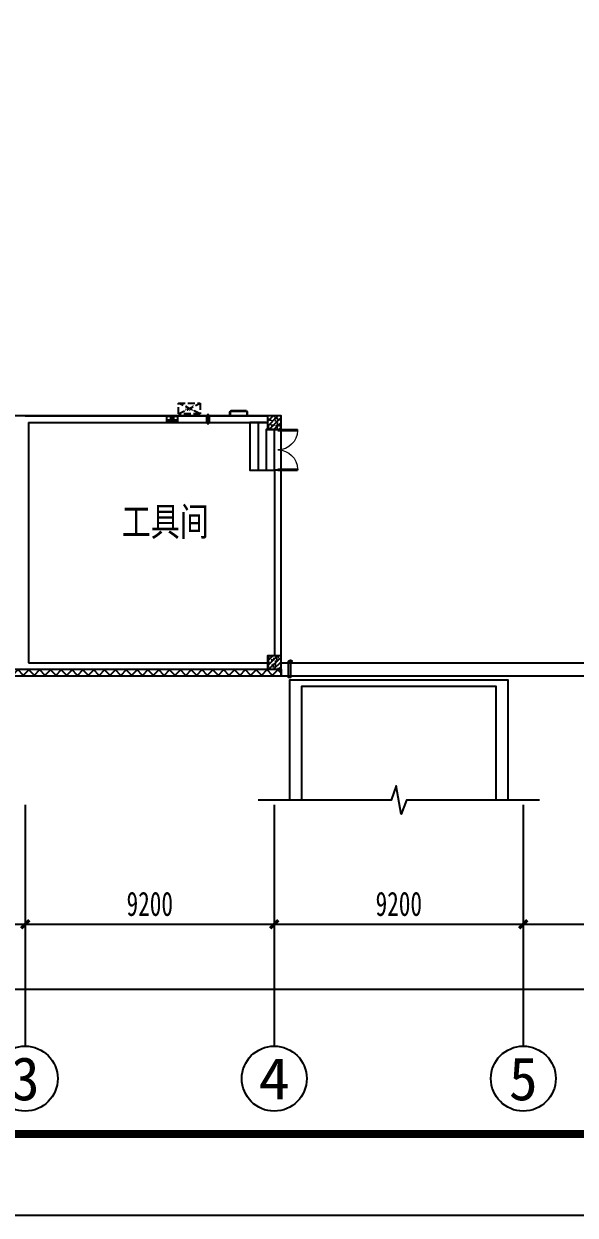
# Model space of a CAD drawing. Header units: millimetres. Extents: x -633009578 to 5705885, y -633235091 to 2571734.
# Drawn here: x 3053422 to 3073793, y 1630764 to 1674739 of the extents above; entities that cross this region are included whole.
import ezdxf
from ezdxf.enums import TextEntityAlignment as Align

# ---------------------------------------------------------------- set-up
doc = ezdxf.new("R2010")
doc.units = ezdxf.units.MM
doc.header["$LTSCALE"] = 1000
doc.header["$MEASUREMENT"] = 0
doc.linetypes.add('DASH', pattern=[0.35, 0.25, -0.1])
doc.layers.get('0').update_dxf_attribs({"color": 9})
for name, color, linetype in [('3T_WOOD', 21, 'Continuous'), ('A-COLUM(柱)', 255, 'Continuous'), ('A-DOOR(门）', 4, 'Continuous'), ('A-EQPM(设备)', 15, 'Continuous'), ('A-F-AREA(计算)', 5, 'Continuous'), ('A-HATH(填充)', 8, 'Continuous'), ('A-LM-QPM(设备)', 8, 'Continuous'), ('A-ROOF(屋顶)', 11, 'Continuous'), ('A-ST(雨水管)', 161, 'Continuous'), ('A-STAR(楼梯)', 51, 'Continuous'), ('A-TEXT(房间)', 243, 'Continuous'), ('A-WALL(墙)', 255, 'Continuous'), ('AXIS_TEXT', 7, 'Continuous'), ('C-AXIS(轴号)', 3, 'Continuous'), ('DIM_SYMB', 3, 'Continuous'), ('DUCT-排烟管设备', 7, 'Continuous'), ('WALL', 9, 'Continuous'), ('设备-箱柜', 3, 'Continuous'), ('院图签、封面151013$0$PUB_TITLE', 153, 'Continuous'), ('院图签、封面151013$0$图签文字', 4, 'Continuous')]:
    doc.layers.add(name, color=color, linetype=linetype)
doc.styles.add('_TCH', font='simhei.ttf', dxfattribs={"width": 0.75, "bigfont": 'hztxt.shx'})
doc.styles.add('_TCH_AXIS', font='simhei.ttf', dxfattribs={"bigfont": 'GBCBIG'})
doc.styles.add('_TCH_DIM', font='simhei.ttf', dxfattribs={"width": 0.8, "bigfont": 'hztxt.shx'})
doc.styles.add('_TCH_DIM_T3', font='simhei.ttf', dxfattribs={"width": 0.707, "bigfont": 'GBCBIG'})
doc.styles.add('COMPLEX', font='simhei.ttf')
doc.styles.add('院图签、封面151013$0$-宋体', font='simhei.ttf', dxfattribs={"width": 0.8})
doc.dimstyles.new('_TCH_ARCH&&300', dxfattribs={"dimtxt": 892.5, "dimasz": 300, "dimexe": 750, "dimexo": 900, "dimgap": 300, "dimtad": 1, "dimdec": 0, "dimzin": 0, "dimdsep": 46, "dimtxsty": '_TCH_DIM_T3', "dimblk": 'ARCHTICK', "dimcen": 0.09, "dimclrt": 7, "dimazin": 2, "dimtfac": 1, "dimtdec": 0, "dimtix": 1, "dimtmove": 2, "dimatfit": 3, "dimfxl": 1, "dimtolj": 1, "dimtzin": 0, "dimarcsym": 0})

# ---------------------------------------------------------------- blocks, each defined once
blk = doc.blocks.new('31231')
at = {"layer": 'A-EQPM(设备)', "linetype": 'DASH', "ltscale": 500}
blk.add_lwpolyline([(46923.81837394973, 1033154.040788963), (47003.81837394973, 1033154.040788963), (47003.81837394973, 1032854.040788963), (46923.81837394973, 1032854.040788963)], close=True, dxfattribs=at)
blk.add_lwpolyline([(46963.81837394973, 1033204.040788963), (46963.81837394973, 1032804.040788963)], dxfattribs=at)
blk = doc.blocks.new('1fdasdas')
at = {"layer": 'A-EQPM(设备)', "linetype": 'DASH'}
for p, q in [((800.000240216963, -0.0003133723512291908), (0.0002401703968644142, 399.9996865927242)), ((0.0002401703968644142, -0.0003133723512291908), (800.000240216963, 399.9996865927242))]:
    blk.add_line(p, q, dxfattribs=at)
blk.add_lwpolyline([(0.0002401703968644142, 399.9996865927242), (800.000240216963, 399.9996865927242), (800.000240216963, -0.0003133723512291908), (0.0002401703968644142, -0.0003133723512291908)], close=True, dxfattribs=at)
at = {"layer": 'A-EQPM(设备)', "style": '_TCH_DIM', "width": 0.7058823529411765}
blk.add_text('A.C', height=204, dxfattribs=at).set_placement((239.6609672275372, 108.2505295248702))
blk = doc.blocks.new('$轴流风机$00000011')
for p, q in [((-500, 500, 1e-08), (-500, -500, 1e-08)), ((500, 500, 1e-08), (-500, 500, 1e-08)), ((-339.4800092864898, 134.6796910074772, 1e-08), (-339.4800092864898, -134.6796910074772, 1e-08)), ((87.95522044965765, 134.6796910074772, 1e-08), (-339.4800092864898, 134.6796910074772, 1e-08)), ((87.95522044965765, -134.6796910074772, 1e-08), (87.95522044965765, 134.6796910074772, 1e-08)), ((87.95522044965765, 0, 1e-08), (288.4946038684575, 0, 1e-08)), ((500, -500, 1e-08), (500, 500, 1e-08)), ((-500, -500, 1e-08), (500, -500, 1e-08)), ((-339.4800092864898, -134.6796910074772, 1e-08), (87.95522044965765, -134.6796910074772, 1e-08))]:
    blk.add_line(p, q)
for centre, radius, start, end in [((633.07206670288, 238.2729985965852, 1e-08), 465.0358888982827, 168.1126115914812, 180), ((633.07206670288, 238.2729985965852, 1e-08), 465.0358888974643, 180, 191.8873884085187), ((462.4428888200782, 274.1909822780144, 1e-08), 290.6672624295167, 153.0603398671826, 168.1126115914812), ((462.4428888200782, 202.3550149151561, 1e-08), 290.6672624290152, 191.8873884085187, 206.9396601328174), ((355.1290658579092, 328.7278263123881, 1e-08), 170.2906702038428, 129.1821255884627, 153.0603398671826), ((355.1290658579092, 147.8181708826014, 1e-08), 170.2906702042031, 206.9396601328174, 230.8178744115374), ((288.4946038684575, 410.4818086252635, 1e-08), 64.8209345055534, 90, 129.1821255884627), ((288.4946038684575, 66.06418856972596, 1e-08), 64.82093450569862, 230.8178744115374, 270), ((288.4946038684575, 410.4818086252635, 1e-08), 64.82093450552276, 50.81787441153735, 90), ((288.4946038684575, 66.06418856972596, 1e-08), 64.82093450561933, 270, 309.1821255884627), ((221.8601418790058, 328.7278263123881, 1e-08), 170.2906702037323, 26.93966013281736, 50.81787441153735), ((221.8601418790058, 147.8181708826014, 1e-08), 170.2906702039885, 309.1821255884627, 333.0603398671827), ((114.5463189241127, 274.1909822780144, 1e-08), 290.6672624295164, 11.88738840851878, 26.93966013281736), ((114.5463189241127, 202.3550149151561, 1e-08), 290.6672624293529, 333.0603398671827, 348.1126115914813), ((-56.08285895868903, 238.2729985965852, 1e-08), 465.0358888982828, 0, 11.88738840851878), ((-56.08285895868903, 238.2729985965852, 1e-08), 465.035888898019, 348.1126115914813, 0), ((633.07206670288, -238.2729985965852, 1e-08), 465.0358888974643, 168.1126115914812, 180), ((633.07206670288, -238.2729985965852, 1e-08), 465.0358888982922, 180, 191.8873884085187), ((462.4428888200782, -202.3550149151561, 1e-08), 290.6672624290063, 153.0603398671826, 168.1126115914812), ((462.4428888200782, -274.1909822780144, 1e-08), 290.6672624295167, 191.8873884085187, 206.9396601328174), ((355.1290658579092, -147.8181708826014, 1e-08), 170.2906702042102, 129.1821255884627, 153.0603398671826), ((355.1290658579092, -328.7278263123881, 1e-08), 170.2906702038428, 206.9396601328174, 230.8178744115374), ((288.4946038684575, -66.06418856972596, 1e-08), 64.82093450570038, 90, 129.1821255884627), ((288.4946038684575, -410.4818086252635, 1e-08), 64.82093450555568, 230.8178744115374, 270), ((288.4946038684575, -66.06418856972596, 1e-08), 64.82093450561933, 50.81787441153735, 90), ((288.4946038684575, -410.4818086252635, 1e-08), 64.82093450552276, 270, 309.1821255884627), ((221.8601418790058, -147.8181708826014, 1e-08), 170.290670203996, 26.93966013281736, 50.81787441153735), ((221.8601418790058, -328.7278263123881, 1e-08), 170.2906702037334, 309.1821255884627, 333.0603398671827), ((114.5463189241127, -202.3550149151561, 1e-08), 290.6672624293437, 11.88738840851878, 26.93966013281736), ((114.5463189241127, -274.1909822780144, 1e-08), 290.6672624295169, 333.0603398671827, 348.1126115914813), ((-56.08285895868903, -238.2729985965852, 1e-08), 465.035888898019, 0, 11.88738840851878), ((-56.08285895868903, -238.2729985965852, 1e-08), 465.0358888982919, 348.1126115914813, 0)]:
    blk.add_arc(centre, radius, start, end)
for p in [(-500, 0, 1e-08), (500, 0, 1e-08)]:
    blk.add_point(p)
blk = doc.blocks.new('$DorLib2D$00000002')
for p, q in [((-0.5, -5.684341886080802e-17), (-0.5000000000000007, 0.4875)), ((-0.4750000000000007, 0.4875), (-0.5000000000000007, 0.4875)), ((-0.475, -2.842170943040401e-17), (-0.4750000000000007, 0.4875)), ((0.475, -2.842170943040401e-17), (0.4750000000000007, 0.4875)), ((0.4750000000000007, 0.4875), (0.5000000000000007, 0.4875)), ((0.5, -5.684341886080802e-17), (0.5000000000000007, 0.4875)), ((-0.5, -5.684341886080802e-17), (-0.475, -2.842170943040401e-17)), ((0.5, -5.684341886080802e-17), (0.475, -2.842170943040401e-17))]:
    blk.add_line(p, q)
at = {"lineweight": 13}
for centre, start, end in [((-0.4875, -4.263256414560601e-17), 0, 88.53071641864632), ((0.4875, -4.263256414560601e-17), 91.4692835813537, 180)]:
    blk.add_arc(centre, 0.4875, start, end, dxfattribs=at)
blk = doc.blocks.new('_ArchTick')
at = {"color": 0, "linetype": 'ByBlock', "const_width": 0.4}
blk.add_lwpolyline([(-0.5, -0.5), (0.5, 0.5)], dxfattribs=at)
blk = doc.blocks.new('*D419')
at = {"layer": 'C-AXIS(轴号)', "color": 0, "lineweight": -2, "transparency": 16777216}
for p, q in [((-123599.9960723259, -6400.000000062049), (-123599.9960723259, -10659.81930979493)), ((-113899.9960723259, -6400.000000062049), (-113899.9960723259, -10659.81930979493)), ((-123599.9960723259, -9909.819309794926), (-113899.9960723259, -9909.819309794926))]:
    blk.add_line(p, q, dxfattribs=at)
at = {"layer": 'Defpoints', "color": 0, "transparency": 16777216}
for p in [(-123599.9960723259, -5500.000000062049), (-113899.9960723259, -5500.000000062049), (-113899.9960723259, -9909.819309794926)]:
    blk.add_point(p, dxfattribs=at)
at = {"layer": 'C-AXIS(轴号)', "color": 0, "linetype": 'ByBlock', "lineweight": -2, "transparency": 16777216, "xscale": 300, "yscale": 300, "zscale": 300, "rotation": 180}
blk.add_blockref('_ArchTick', (-123599.9960723259, -9909.819309794926), dxfattribs=at)
at = {"layer": 'C-AXIS(轴号)', "color": 0, "linetype": 'ByBlock', "lineweight": -2, "transparency": 16777216, "xscale": 300, "yscale": 300, "zscale": 300}
blk.add_blockref('_ArchTick', (-113899.9960723259, -9909.819309794926), dxfattribs=at)
at = {"layer": 'C-AXIS(轴号)', "color": 7, "transparency": 16777216, "insert": (-118749.9960723259, -9163.569309794926), "char_height": 892.5, "attachment_point": 5, "style": '_TCH_DIM_T3'}
blk.add_mtext('\\A1;9700', dxfattribs=at)
blk = doc.blocks.new('*D420')
at = {"layer": 'C-AXIS(轴号)', "color": 0, "lineweight": -2, "transparency": 16777216}
for p, q in [((-113899.9960723259, -6400.000000062049), (-113899.9960723259, -10659.81930979493)), ((-104699.9960723259, -6400.000000062049), (-104699.9960723259, -10659.81930979493)), ((-113899.9960723259, -9909.819309794926), (-104699.9960723259, -9909.819309794926))]:
    blk.add_line(p, q, dxfattribs=at)
at = {"layer": 'Defpoints', "color": 0, "transparency": 16777216}
for p in [(-113899.9960723259, -5500.000000062049), (-104699.9960723259, -5500.000000062049), (-104699.9960723259, -9909.819309794926)]:
    blk.add_point(p, dxfattribs=at)
at = {"layer": 'C-AXIS(轴号)', "color": 0, "linetype": 'ByBlock', "lineweight": -2, "transparency": 16777216, "xscale": 300, "yscale": 300, "zscale": 300, "rotation": 180}
blk.add_blockref('_ArchTick', (-113899.9960723259, -9909.819309794926), dxfattribs=at)
at = {"layer": 'C-AXIS(轴号)', "color": 0, "linetype": 'ByBlock', "lineweight": -2, "transparency": 16777216, "xscale": 300, "yscale": 300, "zscale": 300}
blk.add_blockref('_ArchTick', (-104699.9960723259, -9909.819309794926), dxfattribs=at)
at = {"layer": 'C-AXIS(轴号)', "color": 7, "transparency": 16777216, "insert": (-109299.9960723259, -9163.569309794926), "char_height": 892.5, "attachment_point": 5, "style": '_TCH_DIM_T3'}
blk.add_mtext('\\A1;9200', dxfattribs=at)
blk = doc.blocks.new('*D421')
at = {"layer": 'C-AXIS(轴号)', "color": 0, "lineweight": -2, "transparency": 16777216}
for p, q in [((-104699.9960723259, -6400.000000062049), (-104699.9960723259, -10659.81930979493)), ((-95499.99607232586, -6400.000000062049), (-95499.99607232586, -10659.81930979493)), ((-104699.9960723259, -9909.819309794926), (-95499.99607232586, -9909.819309794926))]:
    blk.add_line(p, q, dxfattribs=at)
at = {"layer": 'Defpoints', "color": 0, "transparency": 16777216}
for p in [(-104699.9960723259, -5500.000000062049), (-95499.99607232586, -5500.000000062049), (-95499.99607232586, -9909.819309794926)]:
    blk.add_point(p, dxfattribs=at)
at = {"layer": 'C-AXIS(轴号)', "color": 0, "linetype": 'ByBlock', "lineweight": -2, "transparency": 16777216, "xscale": 300, "yscale": 300, "zscale": 300, "rotation": 180}
blk.add_blockref('_ArchTick', (-104699.9960723259, -9909.819309794926), dxfattribs=at)
at = {"layer": 'C-AXIS(轴号)', "color": 0, "linetype": 'ByBlock', "lineweight": -2, "transparency": 16777216, "xscale": 300, "yscale": 300, "zscale": 300}
blk.add_blockref('_ArchTick', (-95499.99607232586, -9909.819309794926), dxfattribs=at)
at = {"layer": 'C-AXIS(轴号)', "color": 7, "transparency": 16777216, "insert": (-100099.9960723259, -9163.569309794926), "char_height": 892.5, "attachment_point": 5, "style": '_TCH_DIM_T3'}
blk.add_mtext('\\A1;9200', dxfattribs=at)
blk = doc.blocks.new('*D422')
at = {"layer": 'C-AXIS(轴号)', "color": 0, "lineweight": -2, "transparency": 16777216}
for p, q in [((-95499.99607232586, -6400.000000062049), (-95499.99607232586, -10659.81930979493)), ((-86299.99607232586, -6400.000000062049), (-86299.99607232586, -10659.81930979493)), ((-95499.99607232586, -9909.819309794926), (-86299.99607232586, -9909.819309794926))]:
    blk.add_line(p, q, dxfattribs=at)
at = {"layer": 'Defpoints', "color": 0, "transparency": 16777216}
for p in [(-95499.99607232586, -5500.000000062049), (-86299.99607232586, -5500.000000062049), (-86299.99607232586, -9909.819309794926)]:
    blk.add_point(p, dxfattribs=at)
at = {"layer": 'C-AXIS(轴号)', "color": 0, "linetype": 'ByBlock', "lineweight": -2, "transparency": 16777216, "xscale": 300, "yscale": 300, "zscale": 300, "rotation": 180}
blk.add_blockref('_ArchTick', (-95499.99607232586, -9909.819309794926), dxfattribs=at)
at = {"layer": 'C-AXIS(轴号)', "color": 0, "linetype": 'ByBlock', "lineweight": -2, "transparency": 16777216, "xscale": 300, "yscale": 300, "zscale": 300}
blk.add_blockref('_ArchTick', (-86299.99607232586, -9909.819309794926), dxfattribs=at)
at = {"layer": 'C-AXIS(轴号)', "color": 7, "transparency": 16777216, "insert": (-90899.99607232586, -9163.569309794926), "char_height": 892.5, "attachment_point": 5, "style": '_TCH_DIM_T3'}
blk.add_mtext('\\A1;9200', dxfattribs=at)
blk = doc.blocks.new('*D434')
at = {"layer": 'C-AXIS(轴号)', "color": 0, "lineweight": -2, "transparency": 16777216}
for p, q in [((-133539.9960721903, -6400.000000062049), (-133539.9960721903, -13059.81930979493)), ((739.9990557972342, -6400.000000062049), (739.9990557972342, -13059.81930979493)), ((-133539.9960721903, -12309.81930979493), (739.9990557972342, -12309.81930979493))]:
    blk.add_line(p, q, dxfattribs=at)
at = {"layer": 'Defpoints', "color": 0, "transparency": 16777216}
for p in [(-133539.9960721903, -5500.000000062049), (739.9990557972342, -5500.000000062049), (739.9990557972342, -12309.81930979493)]:
    blk.add_point(p, dxfattribs=at)
at = {"layer": 'C-AXIS(轴号)', "color": 0, "linetype": 'ByBlock', "lineweight": -2, "transparency": 16777216, "xscale": 300, "yscale": 300, "zscale": 300, "rotation": 180}
blk.add_blockref('_ArchTick', (-133539.9960721903, -12309.81930979493), dxfattribs=at)
at = {"layer": 'C-AXIS(轴号)', "color": 0, "linetype": 'ByBlock', "lineweight": -2, "transparency": 16777216, "xscale": 300, "yscale": 300, "zscale": 300}
blk.add_blockref('_ArchTick', (739.9990557972342, -12309.81930979493), dxfattribs=at)
at = {"layer": 'C-AXIS(轴号)', "color": 7, "transparency": 16777216, "insert": (-66399.99850819656, -11563.56930979493), "char_height": 892.5, "attachment_point": 5, "style": '_TCH_DIM_T3'}
blk.add_mtext('\\A1;134280', dxfattribs=at)
blk = doc.blocks.new('_AXISO')
blk.add_circle((0, 0), 0.5)
at = {"layer": 'AXIS_TEXT', "style": 'COMPLEX', "width": 1.041666666666667}
blk.add_attdef('A', text='', height=0.56, dxfattribs=at).set_placement((-0.25, -0.28), (0.25, -0.28), align=Align.FIT)
blk = doc.blocks.new('_FZH')
h = blk.add_hatch()
h.set_pattern_fill('钢筋混凝土', color=256, scale=0.1, style=0)
h.set_pattern_definition([(45, (0, 0), (-0.1767766952966369, 0.1767766952966369), []), (50, (0, 0), (0.7172601826007535, -0.06275213498259512), [0.07500000000000001, -0.8250000000000001]), (355, (0, 0), (-0.138751333613, 0.7521921337000119), [0.06, -0.66]), (100.4514, (0.05977168000000001, -0.00522934), (0.5785093817140216, 0.6894395420609536), [0.06374019, -0.701142112]), (46.1842, (0, 0.2), (1.067241048625645, -0.1655190143290181), [0.1125, -1.2375]), (96.6356, (0.088936745, 0.186206693), (0.9346627055487033, 0.9741178709004418), [0.095610288, -1.051713]), (351.1842, (0, 0.2), (0.9346619451336272, 0.9741186009253247), [0.09000000000000001, -0.9900000000000001]), (21, (0.1, 0.15), (0.5969070521184617, -0.4026188906653388), [0.07500000000000001, -0.8250000000000001]), (326, (0.1, 0.15), (0.2433153319215824, 0.7251500450468529), [0.06, -0.66]), (71.4514, (0.149742233, 0.116448394), (0.84022262858149, 0.3225304967099524), [0.06374019, -0.701142112]), (37.50000000000001, (0, 0), (0.01215985531729062, 0.3328938538313115), [0, -0.652, 0, -0.67, 0, -0.6625000000000001]), (7.499999999999999, (0, 0), (0.2630695374421486, 0.3944117118823603), [0, -0.382, 0, -0.637, 0, -0.2525]), (-32.5, (-0.223, 0), (0.533822436172409, -0.02255487173437976), [0, -0.25, 0, -0.78, 0, -1.035]), (-42.5, (-0.323, 0), (0.5831861693423862, 0.1001049823323177), [0, -0.325, 0, -0.518, 0, -0.735])])
h.paths.add_polyline_path([(-0.5, -0.5), (0.5, -0.5), (0.5, 0.5), (-0.5, 0.5)])
blk.add_lwpolyline([(-0.5, -0.5), (0.5, -0.5), (0.5, 0.5), (-0.5, 0.5)], close=True)
blk = doc.blocks.new('建筑图框_A1')
at = {"layer": '院图签、封面151013$0$PUB_TITLE'}
blk.add_lwpolyline([(0, 0), (84100, 0), (84100, 59400), (0, 59400)], close=True, dxfattribs=at)
at = {"layer": '院图签、封面151013$0$PUB_TITLE', "const_width": 100}
blk.add_lwpolyline([(2500, 1000), (83100, 1000), (83100, 58400), (2500, 58400)], close=True, dxfattribs=at)
at = {"layer": '院图签、封面151013$0$图签文字', "color": 6, "style": '院图签、封面151013$0$-宋体'}
for tag, height, width, p in [('工程主持人', 400, 0.7999999999883585, (79990.91196859907, 29505.93707200652)), ('审定', 400, 0.7999999999883585, (79990.91196859907, 28705.93707200605)), ('审核', 400, 0.7999999999883585, (79990.91196859907, 27905.93707200559)), ('专业负责人', 400, 0.7999999999883585, (79990.91196859907, 27105.93707200512)), ('校对', 400, 0.7999999999883585, (79990.91196859907, 26305.93707200466)), ('设计', 400, 0.7999999999883585, (79990.91196859907, 25505.93707200419)), ('方案设计人', 400, 0.7999999999883585, (79990.91196859907, 24706.79438478127)), ('工程编号', 300, 0.7000000000116415, (81000.00416498398, 8700.424278954277)), ('版次', 300, 0.7000000000116415, (78738.08139540046, 3005.726258059498)), ('日期', 300, 0.7000000000116415, (82038.0813954557, 3000.226258123759)), ('图号', 200, 0.7000000000116415, (82538.08139542397, 2400.075247410685)), ('比例', 300, 0.7000000000116415, (78738.08139537089, 2200.188802679535)), ('图号_X施', 300, 0.7000000000116415, (81538.08139540977, 2200.188802651362)), ('图号_总数', 200, 0.7000000000116415, (82538.08139541186, 2000.075247410219))]:
    blk.add_attdef(tag, text='', height=height, dxfattribs=dict(at, width=width)).set_placement(p, align=Align.MIDDLE_CENTER)
at = {"layer": '院图签、封面151013$0$图签文字', "color": 6, "style": '院图签、封面151013$0$-宋体', "width": 0.7}
for tag, p in [('建设单位_001', (80935.88661794258, 7446.21079580821)), ('工程名称_001', (80933.52706738078, 6045.368099178996)), ('图名_001', (79742.88288308708, 4059.656552180292))]:
    blk.add_attdef(tag, p, '', height=300, dxfattribs=at)
blk = doc.blocks.new('G$C91E54488')
at = {"layer": 'A-HATH(填充)'}
h = blk.add_hatch(dxfattribs=at)
h.set_pattern_fill('多孔材料', color=256, scale=100, style=0)
h.set_pattern_definition([(45, (-2085598.514908035, -974312.4123308776), (-200.0002033111466, 200.0002033111467), []), (135, (-2085598.514908035, -974312.4123308776), (-200.0002033111467, -200.0002033111466), [])])
h.paths.add_polyline_path([(-118169.9960715184, -500.0000000620494), (-118169.9960715184, -740.0000000620494), (-104449.9960723212, -740.0000000620494), (-104449.9960723212, -500.0000000620494)])
at = {"layer": 'A-DOOR(门）'}
for p, q in [((-104689.9960723259, 6849.999999938998), (-104689.9960723259, 8349.999999938998)), ((-104449.9960723259, 6849.999999938998), (-104449.9960723259, 8349.999999938998))]:
    blk.add_line(p, q, dxfattribs=at)
at = {"layer": 'A-F-AREA(计算)'}
blk.add_lwpolyline([(-104449.9960723259, 8849.99999993795), (-133539.9960721927, 8849.99999993795), (-133539.9960721927, -740.0000000935979), (-104449.9960723259, -740.0000000935979)], close=True, dxfattribs=at)
at = {"layer": 'A-LM-QPM(设备)'}
blk.add_lwpolyline([(-104089.9959787303, -209.9965496327495), (-104189.9959787303, -209.9965496327495), (-104189.9959787303, -789.9965496327495), (-104089.9959787303, -789.9965496327495)], close=True, dxfattribs=at)
at = {"layer": 'A-ROOF(屋顶)'}
for p, q in [((-104449.9960723259, -260.0000000536675), (-66500.0009442009, -260.0000000536675)), ((-104449.9960723212, -740.0000000620494), (-66500.0009442009, -740.000000061118))]:
    blk.add_line(p, q, dxfattribs=at)
for points in [[(-96059.98886653036, -5327.820848692441), (-96059.98886653036, -900.0000000346918), (-104139.9888665332, -900.0000000346918), (-104139.9888665304, -5327.820848697098)], [(-96499.98886653036, -5327.820848692441), (-96499.98886653036, -1140.000000034692), (-103699.9888665327, -1140.000000034692), (-103699.9888665304, -5327.820848697098)]]:
    blk.add_lwpolyline(points, dxfattribs=at)
at = {"layer": 'A-ST(雨水管)'}
blk.add_lwpolyline([(-104100.0009442056, -260.0001769267255, -1), (-104100.0009442056, -160.0001769267255, -1)], format="xyb", close=True, dxfattribs=at)
at = {"layer": 'A-STAR(楼梯)', "flags": 128}
for points in [[(-106339.9960723058, 8849.99999995844), (-106339.9960723058, 8983.786820064648, -0.4142135623730951), (-106269.9960723058, 9053.786820064648), (-105769.9960723068, 9053.786820064648, -0.4142135623763423), (-105699.9960723068, 8983.786820062785), (-105699.9960723096, 8849.99999995099)], [(-106319.9960723058, 8849.99999995844), (-106319.9960723058, 8983.786820064648, -0.414213562373095), (-106269.9960723058, 9033.786820064648), (-105769.9960723068, 9033.786820064648, -0.4142135623762773), (-105719.9960723068, 8983.786820062785), (-105719.9960723096, 8849.99999995099)]]:
    blk.add_lwpolyline(points, format="xyb", dxfattribs=at)
at = {"layer": 'A-STAR(楼梯)'}
for points in [[(-105299.9960723976, 8609.999999945983), (-105599.9960723976, 8609.999999945983), (-105599.9960723971, 6849.999999938649), (-105299.9960723259, 6849.999999938649)], [(-104999.9960723976, 8609.999999946216), (-105299.9960723976, 8609.999999946216), (-105299.9960723971, 6849.999999938649), (-104999.9960723259, 6849.999999938649)], [(-104699.9960723971, 8349.99999993795), (-104999.9960723971, 8349.99999993795), (-104999.9960723971, 6849.999999938649), (-104699.9960723259, 6849.999999938649)]]:
    blk.add_lwpolyline(points, dxfattribs=at)
at = {"layer": 'A-WALL(墙)'}
for p, q in [((-113899.9960726602, 8849.999999946333), (-118849.9960723314, 8849.999999952968)), ((-113899.9960726602, 8849.999999946333), (-104949.9960723259, 8849.999999946333)), ((-113779.9960726472, 8609.999999940046), (-104949.9960723259, 8609.999999946333)), ((-113779.9960726472, 8609.999999940046), (-113779.9960726472, -260.0000000495929)), ((-104449.9960723408, 6850.000000004191), (-104689.9960723119, 6850.000000004191)), ((-104689.9960723119, 6850.000000004191), (-104689.9960723193, -3.111781552433968e-07)), ((-104449.9960723291, -3.111781552433968e-07), (-104449.9960723408, 6850.000000004191)), ((-113779.9960726472, -260.0000000495929), (-104949.9960720977, -260.0000000490109)), ((-123349.9960725862, -500.0000000508735), (-113899.9960726602, -500.0000000521541)), ((-113899.9960726602, -500.0000000521541), (-104949.9960720977, -500.0000000408618))]:
    blk.add_line(p, q, dxfattribs=at)
at = {"layer": 'C-AXIS(轴号)'}
for p, q in [((-113899.9960723259, -5500.000000062049), (-113899.9960723259, -14409.81930979493)), ((-104699.9960723259, -5500.000000062049), (-104699.9960723259, -14409.81930979493)), ((-95499.99607232586, -5500.000000062049), (-95499.99607232586, -14409.81930979493))]:
    blk.add_line(p, q, dxfattribs=at)
at = {"layer": 'DIM_SYMB'}
blk.add_lwpolyline([(-94899.98166075628, -5327.82084869151), (-99818.73166075628, -5327.820848694188), (-100009.8160337452, -5852.820848694304), (-100194.9593634899, -4802.82084869442), (-100381.2316607563, -5327.820848694537), (-105299.9816607563, -5327.820848697098)], dxfattribs=at)
at = {"layer": 'WALL'}
for p, q in [((-118169.9960715184, -500.0000000620494), (-104449.9960723212, -500.0000000620494)), ((-118169.9960715184, -740.0000000620494), (-104449.9960723212, -740.0000000620494)), ((-104449.9960723212, -500.0000000620494), (-104449.9960723212, -740.0000000620494))]:
    blk.add_line(p, q, dxfattribs=at)
at = {"layer": 'A-COLUM(柱)', "xscale": 500, "yscale": 500, "zscale": 500}
for p in [(-104699.9960723259, 8599.99999993795), (-104699.9960723259, -250.0000000521541)]:
    blk.add_blockref('_FZH', p, dxfattribs=at)
at = {"layer": 'A-DOOR(门）', "xscale": 1500, "yscale": -1500, "zscale": 1500, "rotation": 90}
blk.add_blockref('$DorLib2D$00000002', (-104569.9960723259, 7599.999999938998), dxfattribs=at)
at = {"layer": 'A-EQPM(设备)', "color": 6}
blk.add_blockref('1fdasdas', (-108238.5993898953, 8926.458230504184), dxfattribs=at)
at = {"layer": 'A-EQPM(设备)', "color": 6, "rotation": 180}
blk.add_blockref('31231', (-60182.33122828882, 1041734.040788909), dxfattribs=at)
at = {"layer": 'C-AXIS(轴号)'}
ref = blk.add_blockref('_AXISO', (-113899.9960723259, -15609.81930979493), dxfattribs=dict(at, xscale=2400, yscale=2400, zscale=2400))
ref.add_attrib('A', '3', dxfattribs={"layer": 'AXIS_TEXT', "height": 1597.53656512866, "style": '_TCH_AXIS'}).set_placement((-114432.5082607022, -16408.58759235928), (-113367.4838839499, -16408.58759235928), align=Align.FIT)
ref = blk.add_blockref('_AXISO', (-104699.9960723259, -15609.81930979493), dxfattribs=dict(at, xscale=2400, yscale=2400, zscale=2400))
ref.add_attrib('A', '4', dxfattribs={"layer": 'AXIS_TEXT', "height": 1527.228902462397, "style": '_TCH_AXIS'}).set_placement((-105281.7975589782, -16373.43376102613), (-104118.1945856735, -16373.43376102613), align=Align.FIT)
ref = blk.add_blockref('_AXISO', (-95499.99607232586, -15609.81930979493), dxfattribs=dict(at, xscale=2400, yscale=2400, zscale=2400))
ref.add_attrib('A', '5', dxfattribs={"layer": 'AXIS_TEXT', "height": 1597.53656512866, "style": '_TCH_AXIS'}).set_placement((-96032.50826070225, -16408.58759235928), (-94967.48388394993, -16408.58759235928), align=Align.FIT)
at = {"layer": 'DUCT-排烟管设备', "xscale": -0.2, "yscale": 0.4, "zscale": 1600, "rotation": 90.00000000000006}
blk.add_blockref('$轴流风机$00000011', (-108472.9570565009, 8745.936513617518, -1.6e-05), dxfattribs=at)
at = {"layer": 'A-TEXT(房间)', "style": '_TCH', "width": 0.75}
blk.add_text('工具间', height=1050, dxfattribs=at).set_placement((-110337.5695722206, 4427.15289818903))
at = {"layer": 'C-AXIS(轴号)'}
for p1, p2, distance, picture, middle in [((-133539.9960721903, -5500.000000062049), (739.9990557972342, -5500.000000062049), -6809.81930973288, '*D434', (-66399.99850819656, -11563.56930979493)), ((-123599.9960723259, -5500.000000062049), (-113899.9960723259, -5500.000000062049), -4409.819309732877, '*D419', (-118749.9960723259, -9163.569309794926)), ((-113899.9960723259, -5500.000000062049), (-104699.9960723259, -5500.000000062049), -4409.819309732877, '*D420', (-109299.9960723259, -9163.569309794926)), ((-104699.9960723259, -5500.000000062049), (-95499.99607232586, -5500.000000062049), -4409.819309732877, '*D421', (-100099.9960723259, -9163.569309794926)), ((-95499.99607232586, -5500.000000062049), (-86299.99607232586, -5500.000000062049), -4409.819309732877, '*D422', (-90899.99607232586, -9163.569309794926))]:
    dim = blk.add_aligned_dim(p1=p1, p2=p2, distance=distance, dimstyle='_TCH_ARCH&&300', dxfattribs=at)
    dim.commit()
    dim.dimension.update_dxf_attribs({"geometry": picture, "text_midpoint": middle})

msp = doc.modelspace()

# ---------------------------------------------------------------- block references
at = {"layer": '3T_WOOD'}
msp.add_blockref('G$C91E54488', (3167376, 1651413.5), dxfattribs=at)
at = {"layer": '设备-箱柜', "xscale": 3, "yscale": 3}
msp.add_blockref('建筑图框_A1', (2977355.437121258, 1630763.721706858, 4.000000000000001e-08), dxfattribs=at)

doc.saveas('drawing.dxf')
